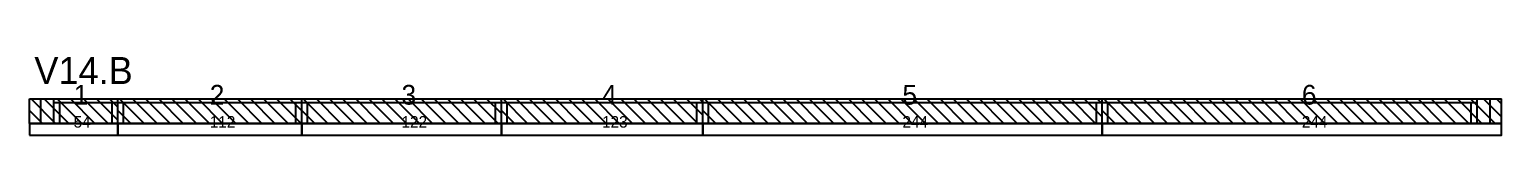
# Model space of a CAD drawing. Header units: metres. Extents: x -10 to 74425, y -2037 to 26.
# Drawn here: x 55264 to 56163, y -1015 to -968 of the extents above; entities that cross this region are included whole.
import ezdxf

# ---------------------------------------------------------------- set-up
doc = ezdxf.new("R2010")
doc.units = ezdxf.units.M
doc.layers.add('VIGAS', color=7, linetype='Continuous')

msp = doc.modelspace()

# ---------------------------------------------------------------- linework, layer by layer
at = {"layer": 'VIGAS'}
for p, q in [((55263.7, -993), (55317.7, -993)), ((55263.7, -1008), (55263.7, -993)), ((55279.7, -1008), (55264.7, -993)), ((55270.7, -1008), (55270.7, -993)), ((55287.7, -1008), (55272.7, -993)), ((55278.7, -1008), (55278.7, -993)), ((55278.7, -995.2), (55317.7, -995.2)), ((55295.7, -1008), (55280.7, -993)), ((55282.2, -1008), (55282.2, -995.2)), ((55303.7, -1008), (55288.7, -993)), ((55311.7, -1008), (55296.7, -993)), ((55317.7, -1006), (55304.7, -993)), ((55317.7, -998), (55312.7, -993)), ((55314.2, -1008), (55314.2, -995.2)), ((55317.7, -1008), (55317.7, -993)), ((55317.7, -1008), (55317.7, -993)), ((55317.7, -993), (55430, -993)), ((55317.7, -1008), (55317.7, -993)), ((55317.7, -1008), (55317.7, -993)), ((55317.7, -1008), (55317.7, -993)), ((55317.7, -995.2), (55430, -995.2)), ((55333.7, -1008), (55318.7, -993)), ((55321.2, -1008), (55321.2, -995.2)), ((55341.7, -1008), (55326.7, -993)), ((55349.7, -1008), (55334.7, -993)), ((55357.7, -1008), (55342.7, -993)), ((55365.7, -1008), (55350.7, -993)), ((55373.7, -1008), (55358.7, -993)), ((55381.7, -1008), (55366.7, -993)), ((55389.7, -1008), (55374.7, -993)), ((55397.7, -1008), (55382.7, -993)), ((55405.7, -1008), (55390.7, -993)), ((55413.7, -1008), (55398.7, -993)), ((55421.7, -1008), (55406.7, -993)), ((55429.7, -1008), (55414.7, -993)), ((55430, -1000.3), (55422.7, -993)), ((55426.5, -1008), (55426.5, -995.2)), ((55430, -1008), (55430, -993)), ((55430, -1008), (55430, -993)), ((55430, -993), (55552, -993)), ((55430, -1008), (55430, -993)), ((55430, -1008), (55430, -993)), ((55430, -1008), (55430, -993)), ((55430, -995.2), (55552, -995.2)), ((55446, -1008), (55431, -993)), ((55433.5, -1008), (55433.5, -995.2)), ((55454, -1008), (55439, -993)), ((55462, -1008), (55447, -993)), ((55470, -1008), (55455, -993)), ((55478, -1008), (55463, -993)), ((55486, -1008), (55471, -993)), ((55494, -1008), (55479, -993)), ((55502, -1008), (55487, -993)), ((55510, -1008), (55495, -993)), ((55518, -1008), (55503, -993)), ((55526, -1008), (55511, -993)), ((55534, -1008), (55519, -993)), ((55542, -1008), (55527, -993)), ((55550, -1008), (55535, -993)), ((55552, -1002), (55543, -993)), ((55548.5, -1008), (55548.5, -995.2)), ((55552, -994), (55551, -993)), ((55552, -1008), (55552, -993)), ((55552, -1008), (55552, -993)), ((55552, -993), (55675, -993)), ((55552, -1008), (55552, -993)), ((55552, -1008), (55552, -993)), ((55552, -1008), (55552, -993)), ((55552, -995.2), (55675, -995.2)), ((55568, -1008), (55553, -993)), ((55555.5, -1008), (55555.5, -995.2)), ((55576, -1008), (55561, -993)), ((55584, -1008), (55569, -993)), ((55592, -1008), (55577, -993)), ((55600, -1008), (55585, -993)), ((55608, -1008), (55593, -993)), ((55616, -1008), (55601, -993)), ((55624, -1008), (55609, -993)), ((55632, -1008), (55617, -993)), ((55640, -1008), (55625, -993)), ((55648, -1008), (55633, -993)), ((55656, -1008), (55641, -993)), ((55664, -1008), (55649, -993)), ((55672, -1008), (55657, -993)), ((55675, -1003), (55665, -993)), ((55671.5, -1008), (55671.5, -995.2)), ((55675, -995), (55673, -993)), ((55675, -1008), (55675, -993)), ((55675, -1008), (55675, -993)), ((55675, -993), (55919, -993)), ((55675, -1008), (55675, -993)), ((55675, -1008), (55675, -993)), ((55675, -1008), (55675, -993)), ((55675, -995.2), (55919, -995.2)), ((55691, -1008), (55676, -993)), ((55678.5, -1008), (55678.5, -995.2)), ((55699, -1008), (55684, -993)), ((55707, -1008), (55692, -993)), ((55715, -1008), (55700, -993)), ((55723, -1008), (55708, -993)), ((55731, -1008), (55716, -993)), ((55739, -1008), (55724, -993)), ((55747, -1008), (55732, -993)), ((55755, -1008), (55740, -993)), ((55763, -1008), (55748, -993)), ((55771, -1008), (55756, -993)), ((55779, -1008), (55764, -993)), ((55787, -1008), (55772, -993)), ((55795, -1008), (55780, -993)), ((55803, -1008), (55788, -993)), ((55811, -1008), (55796, -993)), ((55819, -1008), (55804, -993)), ((55827, -1008), (55812, -993)), ((55835, -1008), (55820, -993)), ((55843, -1008), (55828, -993)), ((55851, -1008), (55836, -993)), ((55859, -1008), (55844, -993)), ((55867, -1008), (55852, -993)), ((55875, -1008), (55860, -993)), ((55883, -1008), (55868, -993)), ((55891, -1008), (55876, -993)), ((55899, -1008), (55884, -993)), ((55907, -1008), (55892, -993)), ((55915, -1008), (55900, -993)), ((55919, -1004), (55908, -993)), ((55915.5, -1008), (55915.5, -995.2)), ((55919, -996), (55916, -993)), ((55919, -1008), (55919, -993)), ((55919, -1008), (55919, -993)), ((55919, -993), (56163, -993)), ((55919, -1008), (55919, -993)), ((55919, -1008), (55919, -993)), ((55919, -1008), (55919, -993)), ((55919, -995.2), (56148, -995.2)), ((55935, -1008), (55920, -993)), ((55922.5, -1008), (55922.5, -995.2)), ((55943, -1008), (55928, -993)), ((55951, -1008), (55936, -993)), ((55959, -1008), (55944, -993)), ((55967, -1008), (55952, -993)), ((55975, -1008), (55960, -993)), ((55983, -1008), (55968, -993)), ((55991, -1008), (55976, -993)), ((55999, -1008), (55984, -993)), ((56007, -1008), (55992, -993)), ((56015, -1008), (56000, -993)), ((56023, -1008), (56008, -993)), ((56031, -1008), (56016, -993)), ((56039, -1008), (56024, -993)), ((56047, -1008), (56032, -993)), ((56055, -1008), (56040, -993)), ((56063, -1008), (56048, -993)), ((56071, -1008), (56056, -993)), ((56079, -1008), (56064, -993)), ((56087, -1008), (56072, -993)), ((56095, -1008), (56080, -993)), ((56103, -1008), (56088, -993)), ((56111, -1008), (56096, -993)), ((56119, -1008), (56104, -993)), ((56127, -1008), (56112, -993)), ((56135, -1008), (56120, -993)), ((56143, -1008), (56128, -993)), ((56151, -1008), (56136, -993)), ((56159, -1008), (56144, -993)), ((56144.5, -1008), (56144.5, -995.2)), ((56148, -1008), (56148, -993)), ((56163, -1004), (56152, -993)), ((56156, -1008), (56156, -993)), ((56163, -996), (56160, -993)), ((56163, -1008), (56163, -993)), ((55271.7, -1008), (55263.7, -1000)), ((55325.7, -1008), (55317.7, -1000)), ((55438, -1008), (55430, -1000)), ((55560, -1008), (55552, -1000)), ((55683, -1008), (55675, -1000)), ((55927, -1008), (55919, -1000)), ((55263.7, -1008), (55317.7, -1008)), ((55263.7, -1008), (55263.7, -1008)), ((55278.7, -1008), (55282.2, -1008)), ((55314.2, -1008), (55317.7, -1008)), ((55317.7, -1008), (55430, -1008)), ((55317.7, -1008), (55321.2, -1008)), ((55317.7, -1008), (55317.7, -1008)), ((55426.5, -1008), (55430, -1008)), ((55430, -1008), (55552, -1008)), ((55430, -1008), (55433.5, -1008)), ((55430, -1008), (55430, -1008)), ((55548.5, -1008), (55552, -1008)), ((55552, -1008), (55675, -1008)), ((55552, -1008), (55555.5, -1008)), ((55552, -1008), (55552, -1008)), ((55671.5, -1008), (55675, -1008)), ((55675, -1008), (55919, -1008)), ((55675, -1008), (55678.5, -1008)), ((55675, -1008), (55675, -1008)), ((55915.5, -1008), (55919, -1008)), ((55919, -1008), (56163, -1008)), ((55919, -1008), (55922.5, -1008)), ((55919, -1008), (55919, -1008)), ((56144.5, -1008), (56148, -1008))]:
    msp.add_line(p, q, dxfattribs=at)
for points in [[(55263.7, -1015), (55317.7, -1015), (55317.7, -1008), (55263.7, -1008)], [(55317.7, -1015), (55430, -1015), (55430, -1008), (55317.7, -1008)], [(55430, -1015), (55552, -1015), (55552, -1008), (55430, -1008)], [(55552, -1015), (55675, -1015), (55675, -1008), (55552, -1008)], [(55675, -1015), (55919, -1015), (55919, -1008), (55675, -1008)], [(55919, -1015), (56163, -1015), (56163, -1008), (55919, -1008)]]:
    msp.add_lwpolyline(points, close=True, dxfattribs=at)

# ---------------------------------------------------------------- texts
for s, height, p in [('V14.B', 16.5, (55266.7, -984)), ('1', 12, (55290.7, -996.5)), ('2', 12, (55373.85, -996.5)), ('3', 12, (55491, -996.5)), ('4', 12, (55613.5, -996.5)), ('5', 12, (55797, -996.5)), ('6', 12, (56041, -996.5)), ('54', 7, (55290.7, -1010.5)), ('112', 7, (55373.85, -1010.5)), ('122', 7, (55491, -1010.5)), ('123', 7, (55613.5, -1010.5)), ('244', 7, (55797, -1010.5)), ('244', 7, (56041, -1010.5))]:
    msp.add_text(s, height=height, dxfattribs=at).set_placement(p)

doc.saveas('drawing.dxf')
